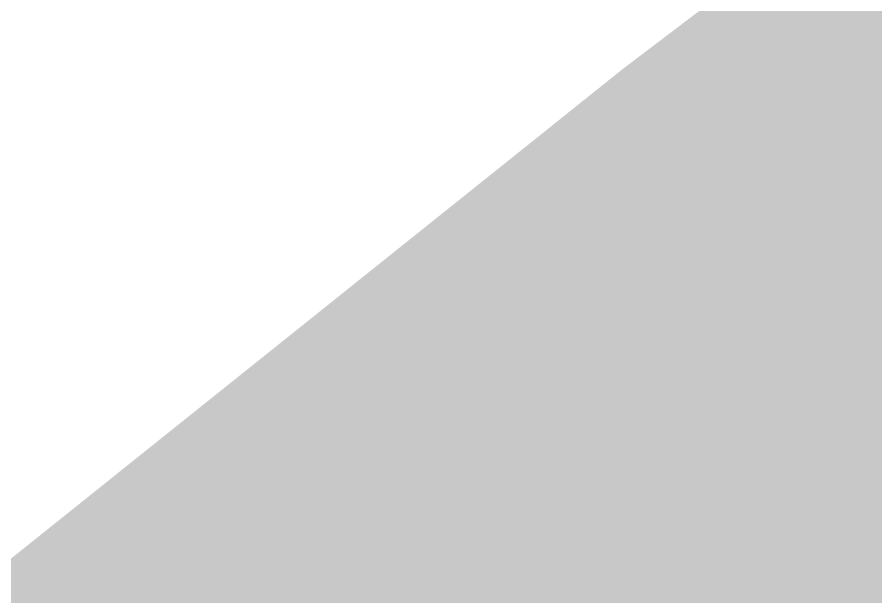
# Model space of a CAD drawing. Header units: millimetres. Extents: x 4739 to 8339, y 4047 to 5430.
# Drawn here: x 6733.9033 to 6734.2902, y 4610.5539 to 4610.8152 of the extents above; entities that cross this region are included whole.
import ezdxf

# ---------------------------------------------------------------- set-up
doc = ezdxf.new("R2010")
doc.units = ezdxf.units.MM
doc.header["$LTSCALE"] = 10
doc.layers.add('Comentarios', color=7, linetype='Continuous')
doc.layers.add('Material', color=7, linetype='Continuous')

# ---------------------------------------------------------------- blocks, each defined once
blk = doc.blocks.new('ac1')
at = {"layer": 'Material'}
h = blk.add_hatch(color=57, dxfattribs=at)
h.dxf.hatch_style = 1
h.paths.add_polyline_path([(-106.73194, 115.28846), (-106.96316, 115.3527), (-107.19378, 115.41078), (-107.4238, 115.46278), (-107.65322, 115.50878), (-107.88205, 115.54887), (-108.11029, 115.58312), (-108.33794, 115.61162), (-108.565, 115.63445), (-108.79149, 115.65168), (-109.0174, 115.66339), (-109.24273, 115.66967), (-109.4675, 115.67059), (-109.69169, 115.66623), (-109.91532, 115.65667), (-110.13839, 115.64198), (-110.36089, 115.62224), (-110.58284, 115.59754), (-110.80422, 115.56794), (-111.02505, 115.53352), (-111.24533, 115.49436), (-111.46505, 115.45053), (-111.68423, 115.40212), (-111.90285, 115.34919), (-112.12092, 115.29183), (-112.33844, 115.2301), (-112.55541, 115.16409), (-112.77184, 115.09386), (-112.98772, 115.0195), (-113.20305, 114.94107), (-113.63206, 114.77234), (-114.05889, 114.58825), (-114.48352, 114.38941), (-114.90595, 114.17641), (-115.32617, 113.94984), (-115.74417, 113.71032), (-116.15993, 113.45842), (-116.57345, 113.19474), (-116.9847, 112.91989), (-117.39366, 112.63446), (-117.80032, 112.33905), (-118.33344, 111.93444), (-118.84326, 111.52628), (-119.32754, 111.11478), (-119.55941, 110.90784), (-119.78405, 110.70015), (-120.00119, 110.49173), (-120.21055, 110.28261), (-120.41184, 110.07281), (-120.60478, 109.86237), (-120.78909, 109.6513), (-120.96448, 109.43965), (-121.13068, 109.22742), (-121.28739, 109.01466), (-121.43434, 108.80139), (-121.57124, 108.58763), (-121.63582, 108.48058), (-121.69779, 108.37342), (-121.7571, 108.26615), (-121.81372, 108.15878), (-121.86762, 108.05131), (-121.91874, 107.94374), (-121.96707, 107.83608), (-122.01257, 107.72833), (-122.05519, 107.62049), (-122.0949, 107.51257), (-122.13167, 107.40458), (-122.16546, 107.2965), (-122.19624, 107.18836), (-122.22396, 107.08014), (-122.24859, 106.97186), (-122.2701, 106.86352), (-122.28845, 106.75512), (-122.30361, 106.64667), (-122.31553, 106.53816), (-122.32418, 106.42961), (-122.32952, 106.32102), (-122.33152, 106.21238), (-122.33015, 106.10371), (-122.32536, 105.99501), (-122.31711, 105.88627), (-122.30538, 105.77751), (-122.29013, 105.66873), (-122.27132, 105.55993), (-122.24822, 105.44807), (-122.22265, 105.34183), (-122.23391, 105.44653), (-122.24198, 105.55181), (-122.24681, 105.65707), (-122.24844, 105.7623), (-122.2469, 105.8675), (-122.24223, 105.97266), (-122.23445, 106.07778), (-122.2236, 106.18285), (-122.20971, 106.28788), (-122.19282, 106.39286), (-122.17296, 106.49779), (-122.15017, 106.60266), (-122.12446, 106.70746), (-122.09588, 106.81221), (-122.06447, 106.91689), (-122.03024, 107.0215), (-121.99325, 107.12604), (-121.95351, 107.2305), (-121.91106, 107.33488), (-121.86593, 107.43919), (-121.81817, 107.5434), (-121.76779, 107.64753), (-121.71483, 107.75157), (-121.65933, 107.85551), (-121.60131, 107.95935), (-121.54081, 108.06309), (-121.4125, 108.27026), (-121.27466, 108.47699), (-121.12754, 108.68325), (-120.97141, 108.88902), (-120.80652, 109.09427), (-120.63313, 109.29898), (-120.45149, 109.50312), (-120.26187, 109.70667), (-120.06452, 109.90961), (-119.85969, 110.1119), (-119.64765, 110.31353), (-119.20292, 110.7147), (-118.73237, 111.11292), (-118.23803, 111.508), (-117.72191, 111.89973), (-117.31563, 112.19513), (-116.90705, 112.48055), (-116.49618, 112.75539), (-116.08304, 113.01905), (-115.66766, 113.27095), (-115.25004, 113.51047), (-114.8302, 113.73702), (-114.40815, 113.95002), (-113.9839, 114.14885), (-113.55745, 114.33293), (-113.12882, 114.50166), (-112.91368, 114.58009), (-112.69799, 114.65445), (-112.48175, 114.72467), (-112.26497, 114.79068), (-112.04763, 114.85241), (-111.82975, 114.90977), (-111.61132, 114.9627), (-111.39233, 115.01111), (-111.1728, 115.05493), (-110.95271, 115.09409), (-110.73207, 115.12851), (-110.51087, 115.15811), (-110.28911, 115.18281), (-110.06679, 115.20255), (-109.84391, 115.21723), (-109.62047, 115.2268), (-109.39646, 115.23116), (-109.17188, 115.23024), (-108.94673, 115.22396), (-108.72101, 115.21225), (-108.49471, 115.19502), (-108.26783, 115.17219), (-108.04036, 115.14369), (-107.81231, 115.10944), (-107.58367, 115.06935), (-107.35443, 115.02335), (-107.1246, 114.97135), (-106.89416, 114.91327), (-106.66311, 114.84904), (-106.43146, 114.77856), (-106.19919, 114.70176), (-105.9663, 114.61855), (-105.73278, 114.52884), (-105.49863, 114.43256), (-105.26385, 114.32962), (-105.02842, 114.21993), (-104.79235, 114.1034), (-104.55562, 113.97995), (-104.31823, 113.84949), (-104.08018, 113.71193), (-103.84145, 113.56719), (-103.60205, 113.41517), (-103.01102, 113.01831), (-102.72701, 112.8171), (-102.44986, 112.61312), (-102.17897, 112.40566), (-101.91372, 112.19403), (-101.65351, 111.97752), (-101.39772, 111.75541), (-101.14574, 111.52701), (-100.89694, 111.29161), (-100.6507, 111.04848), (-100.40642, 110.79691), (-100.16345, 110.53619), (-99.92117, 110.26558), (-99.67897, 109.98436), (-99.43619, 109.69179), (-99.22659, 109.78963), (-99.48793, 110.11669), (-99.74786, 110.42987), (-100.00717, 110.73009), (-100.26661, 111.01824), (-100.52697, 111.29521), (-100.789, 111.56189), (-101.05348, 111.81916), (-101.32117, 112.06789), (-101.59282, 112.30896), (-101.86918, 112.54323), (-102.15103, 112.77158), (-102.43909, 112.99487), (-102.73413, 113.21395), (-103.03688, 113.42969), (-103.6685, 113.85454), (-103.90809, 114.00657), (-104.14699, 114.15132), (-104.38523, 114.28888), (-104.6228, 114.41934), (-104.85971, 114.5428), (-105.09596, 114.65933), (-105.33157, 114.76902), (-105.56654, 114.87197), (-105.80087, 114.96825), (-106.03457, 115.05796), (-106.26764, 115.14118), (-106.5001, 115.21798)])
h.paths.add_polyline_path([(-113.1818, 102.26442), (-113.90356, 102.57736), (-114.52049, 102.86408), (-114.79682, 103.0006), (-115.05554, 103.13415), (-115.29949, 103.26592), (-115.53153, 103.3971), (-115.75449, 103.52888), (-115.97122, 103.66244), (-116.39729, 103.93961), (-116.56008, 104.05243), (-116.71319, 104.16603), (-116.78614, 104.22311), (-116.8567, 104.28039), (-116.92488, 104.33786), (-116.9907, 104.39552), (-117.05416, 104.45338), (-117.11529, 104.51143), (-117.17407, 104.56967), (-117.23054, 104.62811), (-117.28469, 104.68674), (-117.33655, 104.74556), (-117.38611, 104.80458), (-117.4334, 104.86379), (-117.47842, 104.92319), (-117.52119, 104.98279), (-117.56171, 105.04259), (-117.6, 105.10258), (-117.63606, 105.16276), (-117.66992, 105.22314), (-117.70157, 105.28372), (-117.73103, 105.34449), (-117.75832, 105.40546), (-117.78343, 105.46662), (-117.80639, 105.52798), (-117.83649, 105.61699), (-117.83241, 105.56454), (-117.82649, 105.50911), (-117.81896, 105.45383), (-117.80982, 105.3987), (-117.79748, 105.33637), (-117.78304, 105.27423), (-117.76649, 105.21229), (-117.74781, 105.15054), (-117.72701, 105.08899), (-117.70406, 105.02764), (-117.67896, 104.96648), (-117.65169, 104.90552), (-117.62224, 104.84475), (-117.59061, 104.78418), (-117.55677, 104.7238), (-117.52073, 104.66362), (-117.48247, 104.60363), (-117.44197, 104.54384), (-117.39923, 104.48425), (-117.35424, 104.42484), (-117.30699, 104.36564), (-117.25745, 104.30662), (-117.20563, 104.2478), (-117.15152, 104.18918), (-117.09509, 104.13074), (-117.03634, 104.07251), (-116.97527, 104.01446), (-116.91185, 103.95661), (-116.84608, 103.89895), (-116.77794, 103.84148), (-116.70743, 103.78421), (-116.63454, 103.72713), (-116.48155, 103.61354), (-116.31888, 103.50073), (-115.90951, 103.23389), (-115.70166, 103.10522), (-115.48835, 102.97833), (-115.26706, 102.85216), (-115.03525, 102.72565), (-114.52999, 102.4674), (-113.95227, 102.19509), (-113.28173, 101.90023), (-111.58033, 101.20863), (-111.3314, 101.52129)])

msp = doc.modelspace()

# ---------------------------------------------------------------- block references
at = {"layer": 'Comentarios'}
msp.add_blockref('ac1', (6852.50977, 4498.85752), dxfattribs=at)

doc.saveas('drawing.dxf')
